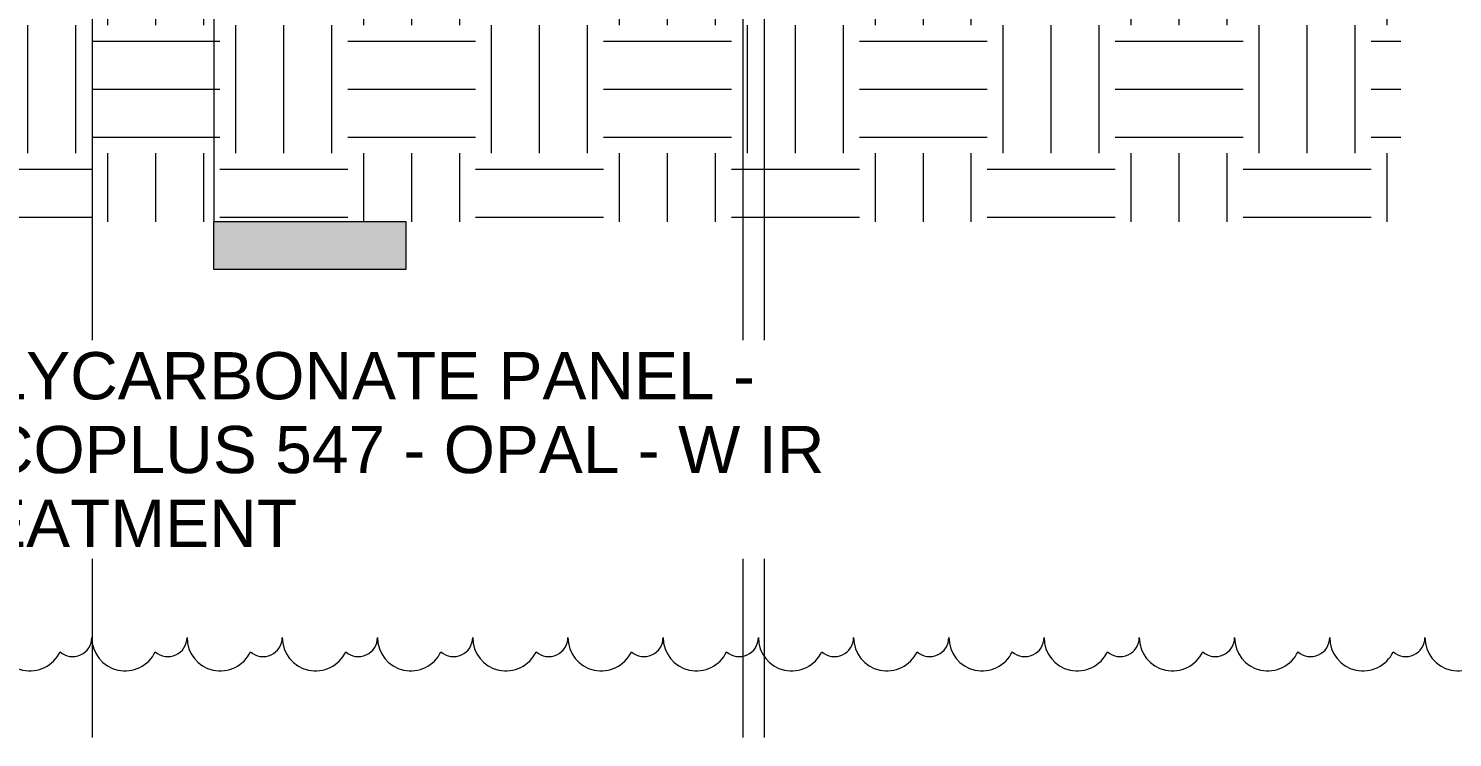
# Model space of a CAD drawing. Header units: inches. Extents: x 20207 to 40520, y -355 to 835.
# Drawn here: x 22519 to 23053, y -273 to -7 of the extents above; entities that cross this region are included whole.
import ezdxf

# ---------------------------------------------------------------- set-up
doc = ezdxf.new("R2010")
doc.units = ezdxf.units.IN
doc.header["$MEASUREMENT"] = 0
doc.linetypes.add('Grid Line 1_2_', pattern=[0.875, 0.5, -0.125, 0.125, -0.125])
for name, color, linetype, lineweight in [('A-ANNO-KEYN', 231, 'Continuous', 9), ('C-TOPO', 7, 'Continuous', 13), ('G-ANNO-REVC', 71, 'Continuous', 9), ('G-ANNO-SYMB', 111, 'Continuous', 9), ('S-GRID', 1, 'Continuous', 9)]:
    doc.layers.add(name, color=color, linetype=linetype, lineweight=lineweight)
doc.styles.add('Arial_2', font='arial.ttf', dxfattribs={"height": 17.703593})

# ---------------------------------------------------------------- blocks, each defined once
blk = doc.blocks.new('Section - 3_32_ x 3_8_-18514-Elevation - West')
at = {"layer": 'G-ANNO-SYMB'}
blk.add_hatch(color=256, dxfattribs=at).paths.add_polyline_path([(22320.83, -79.66), (22248.83, -79.66), (22248.83, -97.66), (22320.83, -97.66)], flags=0)
for p, q in [((22248.83, -97.66), (22248.83, -79.66)), ((22248.83, -79.66), (22320.83, -79.66)), ((22320.83, -79.66), (22320.83, -97.66)), ((22320.83, -97.66), (22248.83, -97.66))]:
    blk.add_line(p, q, dxfattribs=at)
blk = doc.blocks.new('Family - ___-1987486-Elevation - West')
at = {"layer": 'G-ANNO-REVC', "color": 153}
for centre, radius, start, end in [((22519.6, -235.66), 12.51, 180, 334.7912), ((22535.68, -235.66), 7.15, 228.1897, 360), ((22555.33, -235.66), 12.51, 180, 334.7912), ((22571.41, -235.66), 7.15, 228.1897, 360), ((22591.06, -235.66), 12.51, 180, 334.7912), ((22607.14, -235.66), 7.15, 228.1897, 360), ((22626.8, -235.66), 12.51, 180, 334.7912), ((22642.88, -235.66), 7.15, 228.1897, 360), ((22662.53, -235.66), 12.51, 180, 334.7912), ((22678.61, -235.66), 7.15, 228.1897, 360), ((22698.26, -235.66), 12.51, 180, 334.7912), ((22714.34, -235.66), 7.15, 228.1897, 360), ((22734, -235.66), 12.51, 180, 334.7912), ((22750.08, -235.66), 7.15, 228.1897, 360), ((22769.73, -235.66), 12.51, 180, 334.7912), ((22785.81, -235.66), 7.15, 228.1897, 360), ((22805.46, -235.66), 12.51, 180, 334.7912), ((22821.54, -235.66), 7.15, 228.1897, 360), ((22841.2, -235.66), 12.51, 180, 334.7912), ((22857.28, -235.66), 7.15, 228.1897, 360), ((22876.93, -235.66), 12.51, 180, 334.7912), ((22893.01, -235.66), 7.15, 228.1897, 360), ((22912.66, -235.66), 12.51, 180, 334.7912), ((22928.74, -235.66), 7.15, 228.1897, 360), ((22948.4, -235.66), 12.51, 180, 334.7912), ((22964.48, -235.66), 7.15, 228.1897, 360), ((22984.13, -235.66), 12.51, 180, 334.7912), ((23000.21, -235.66), 7.15, 228.1897, 360), ((23019.86, -235.66), 12.51, 180, 334.7912), ((23035.94, -235.66), 7.15, 228.1897, 360), ((23055.6, -235.66), 12.51, 180, 334.7912)]:
    blk.add_arc(centre, radius, start, end, dxfattribs=at)

msp = doc.modelspace()

# ---------------------------------------------------------------- hatches: boundary and pattern name
at = {"layer": 'C-TOPO', "lineweight": 9}
h = msp.add_hatch(dxfattribs=at)
h.set_pattern_fill('FP_8', color=8, style=0, pattern_type=2)
h.set_pattern_definition([(0, (22782.816, 0), (48, 48), [48, -48]), (0, (22782.816, 18), (48, 48), [48, -48]), (0, (22782.816, 36), (48, 48), [48, -48]), (90, (22788.816, 42), (-48, 48), [48, -48]), (90, (22806.816, 42), (-48, 48), [48, -48]), (90, (22824.816, 42), (-48, 48), [48, -48])])
h.paths.add_polyline_path([(22833.08, -79.68), (23034, -79.68), (23034, 0), (20555.04, 0), (20555.04, -79.68), (22724.13, -79.68)], flags=0)

# ---------------------------------------------------------------- linework, layer by layer
at = {"layer": 'G-ANNO-SYMB'}
msp.add_line((22588.63, 545.16), (22588.63, -79.66), dxfattribs=at)
at = {"layer": 'S-GRID', "linetype": 'Grid Line 1_2_'}
for p, q in [((22543.05, -273.16), (22543.05, 738.66)), ((22543.05, -273.16), (22543.05, 738.66)), ((22787.3, -273.16), (22787.3, 738.66)), ((22787.3, -273.16), (22787.3, 738.66)), ((22795.3, -273.16), (22795.3, 738.66)), ((22795.3, -273.16), (22795.3, 738.66))]:
    msp.add_line(p, q, dxfattribs=at)

# ---------------------------------------------------------------- block references
at = {"layer": 'G-ANNO-SYMB'}
msp.add_blockref('Section - 3_32_ x 3_8_-18514-Elevation - West', (339.8, 0), dxfattribs=at)

# ---------------------------------------------------------------- next in the draw order: texts
at = {"layer": 'A-ANNO-KEYN', "insert": (22468.71, -128.6), "char_height": 17.7036, "width": 415.368, "attachment_point": 1, "line_spacing_factor": 0.938532, "style": 'Arial_2', "bg_fill": 3, "box_fill_scale": 1.25, "bg_fill_color": 0, "bg_fill_transparency": 0}
msp.add_mtext('POLYCARBONATE PANEL -\\PARCOPLUS 547 - OPAL - W IR\\PTREATMENT', dxfattribs=at)

# ---------------------------------------------------------------- next in the draw order: block references
at = {"layer": 'G-ANNO-REVC', "color": 153}
msp.add_blockref('Family - ___-1987486-Elevation - West', (0, 0), dxfattribs=at)

doc.saveas('drawing.dxf')
